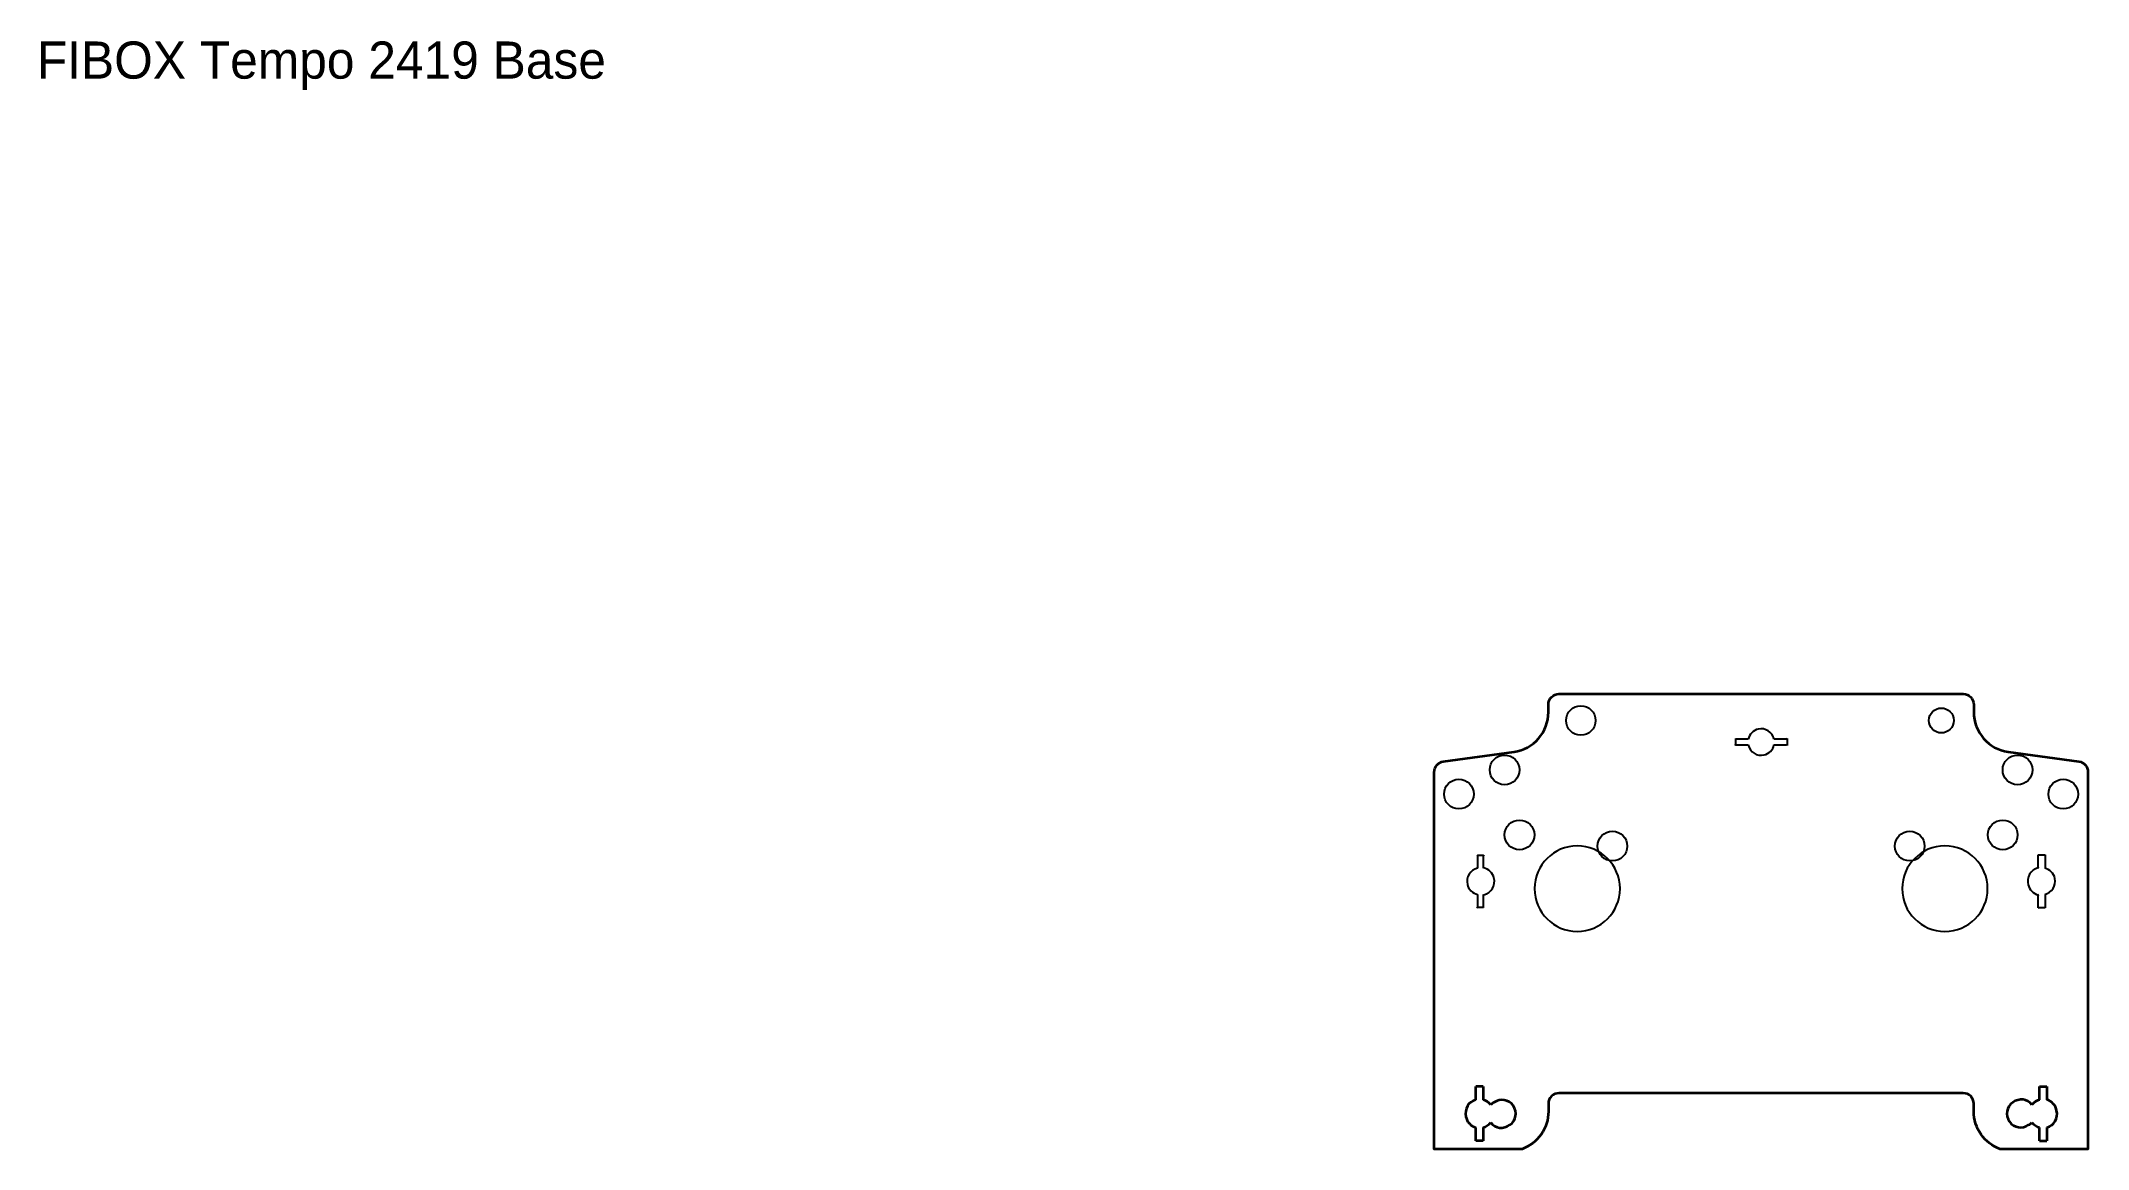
# Model space of a CAD drawing. Header units: inches. Extents: x -263 to 288, y 190 to 489.
import ezdxf

# ---------------------------------------------------------------- set-up
doc = ezdxf.new("R2010")
doc.units = ezdxf.units.IN
doc.header["$MEASUREMENT"] = 0

# ---------------------------------------------------------------- blocks, each defined once
blk = doc.blocks.new('block 2')
at = {"color": 7, "lineweight": 25, "true_color": 0xffffff}
blk.add_lwpolyline([(125.29, 255.55), (125.29, 258.99)], dxfattribs=at)
blk = doc.blocks.new('block 3')
at = {"color": 7, "lineweight": 25, "true_color": 0xffffff}
blk.add_lwpolyline([(123.68, 255.55), (125.29, 255.55)], dxfattribs=at)
blk = doc.blocks.new('block 4')
at = {"color": 7, "lineweight": 25, "true_color": 0xffffff}
blk.add_lwpolyline([(123.68, 258.99), (123.68, 255.55)], dxfattribs=at)
blk = doc.blocks.new('block 5')
at = {"color": 7, "lineweight": 25, "true_color": 0xffffff}
blk.add_open_spline([(123.68, 266.02), (121.74, 265.58), (120.53, 263.65), (120.97, 261.7), (121.2, 260.43), (122.41, 259.22), (123.68, 258.99)], degree=3, knots=[0, 0, 0, 0, 1, 1, 1, 2, 2, 2, 2], dxfattribs=at)
blk = doc.blocks.new('block 6')
at = {"color": 7, "lineweight": 25, "true_color": 0xffffff}
blk.add_lwpolyline([(123.68, 269.47), (123.68, 266.02)], dxfattribs=at)
blk = doc.blocks.new('block 7')
at = {"color": 7, "lineweight": 25, "true_color": 0xffffff}
blk.add_lwpolyline([(125.29, 269.47), (123.68, 269.47)], dxfattribs=at)
blk = doc.blocks.new('block 8')
at = {"color": 7, "lineweight": 25, "true_color": 0xffffff}
blk.add_lwpolyline([(125.29, 266.02), (125.29, 269.47)], dxfattribs=at)
blk = doc.blocks.new('block 9')
at = {"color": 7, "lineweight": 25, "true_color": 0xffffff}
blk.add_lwpolyline([(123.54, 258.88), (123.68, 258.99)], dxfattribs=at)
blk = doc.blocks.new('block 10')
at = {"color": 7, "lineweight": 25, "true_color": 0xffffff}
blk.add_lwpolyline([(123.68, 266.02), (123.56, 266.12), (123.54, 266.13)], dxfattribs=at)
blk = doc.blocks.new('block 11')
at = {"color": 7, "lineweight": 25, "true_color": 0xffffff}
blk.add_lwpolyline([(123.54, 255.41), (123.68, 255.55)], dxfattribs=at)
blk = doc.blocks.new('block 12')
at = {"color": 7, "lineweight": 25, "true_color": 0xffffff}
blk.add_lwpolyline([(123.54, 269.61), (123.68, 269.47)], dxfattribs=at)
blk = doc.blocks.new('block 13')
at = {"color": 7, "lineweight": 25, "true_color": 0xffffff}
blk.add_lwpolyline([(125.43, 255.41), (125.29, 255.55)], dxfattribs=at)
blk = doc.blocks.new('block 14')
at = {"color": 7, "lineweight": 25, "true_color": 0xffffff}
blk.add_lwpolyline([(125.29, 258.99), (125.41, 258.89), (125.43, 258.88)], dxfattribs=at)
blk = doc.blocks.new('block 15')
at = {"color": 7, "lineweight": 25, "true_color": 0xffffff}
blk.add_lwpolyline([(125.43, 269.61), (125.29, 269.47)], dxfattribs=at)
blk = doc.blocks.new('block 16')
at = {"color": 7, "lineweight": 25, "true_color": 0xffffff}
blk.add_lwpolyline([(125.43, 266.13), (125.29, 266.02)], dxfattribs=at)
blk = doc.blocks.new('block 17')
at = {"color": 7, "lineweight": 25, "true_color": 0xffffff}
blk.add_open_spline([(125.43, 258.88), (127.43, 259.4), (128.64, 261.45), (128.11, 263.45), (127.86, 264.68), (126.66, 265.88), (125.43, 266.13)], degree=3, knots=[0, 0, 0, 0, 1, 1, 1, 2, 2, 2, 2], dxfattribs=at)
blk = doc.blocks.new('block 18')
at = {"color": 7, "lineweight": 25, "true_color": 0xffffff}
blk.add_open_spline([(134.99, 292.51), (134.99, 294.72), (133.2, 296.51), (130.99, 296.51), (128.78, 296.51), (126.99, 294.72), (126.99, 292.51), (126.99, 290.3), (128.78, 288.51), (130.99, 288.51), (133.2, 288.51), (134.99, 290.3), (134.99, 292.51), (134.99, 292.51), (134.99, 292.51), (134.99, 292.51), (134.99, 292.51), (134.99, 292.51), (134.99, 292.51)], degree=3, knots=[0, 0, 0, 0, 1, 1, 1, 2, 2, 2, 3, 3, 3, 4, 4, 4, 5, 5, 5, 6, 6, 6, 6], dxfattribs=at)
blk = doc.blocks.new('block 19')
at = {"color": 7, "lineweight": 25, "true_color": 0xffffff}
blk.add_open_spline([(138.99, 275.01), (138.99, 277.22), (137.2, 279.01), (134.99, 279.01), (132.78, 279.01), (130.99, 277.22), (130.99, 275.01), (130.99, 272.8), (132.78, 271.01), (134.99, 271.01), (137.2, 271.01), (138.99, 272.8), (138.99, 275.01), (138.99, 275.01), (138.99, 275.01), (138.99, 275.01), (138.99, 275.01), (138.99, 275.01), (138.99, 275.01)], degree=3, knots=[0, 0, 0, 0, 1, 1, 1, 2, 2, 2, 3, 3, 3, 4, 4, 4, 5, 5, 5, 6, 6, 6, 6], dxfattribs=at)
blk = doc.blocks.new('block 20')
at = {"color": 7, "lineweight": 25, "true_color": 0xffffff}
blk.add_open_spline([(164, 272.01), (164, 274.22), (162.2, 276.01), (160, 276.01), (157.79, 276.01), (156, 274.22), (156, 272.01), (156, 269.8), (157.79, 268.01), (160, 268.01), (162.2, 268.01), (164, 269.8), (164, 272.01), (164, 272.01), (164, 272.01), (164, 272.01), (164, 272.01), (164, 272.01), (164, 272.01)], degree=3, knots=[0, 0, 0, 0, 1, 1, 1, 2, 2, 2, 3, 3, 3, 4, 4, 4, 5, 5, 5, 6, 6, 6, 6], dxfattribs=at)
blk = doc.blocks.new('block 21')
at = {"color": 7, "lineweight": 25, "true_color": 0xffffff}
blk.add_lwpolyline([(196.53, 300.8), (193.14, 300.8)], dxfattribs=at)
blk = doc.blocks.new('block 22')
at = {"color": 7, "lineweight": 25, "true_color": 0xffffff}
blk.add_lwpolyline([(193, 300.94), (193.14, 300.8)], dxfattribs=at)
blk = doc.blocks.new('block 23')
at = {"color": 7, "lineweight": 25, "true_color": 0xffffff}
blk.add_lwpolyline([(196.42, 300.94), (196.53, 300.8)], dxfattribs=at)
blk = doc.blocks.new('block 24')
at = {"color": 7, "lineweight": 25, "true_color": 0xffffff}
blk.add_lwpolyline([(193.14, 300.8), (193.14, 299.22)], dxfattribs=at)
blk = doc.blocks.new('block 25')
at = {"color": 7, "lineweight": 25, "true_color": 0xffffff}
blk.add_lwpolyline([(193, 299.08), (193.14, 299.22)], dxfattribs=at)
blk = doc.blocks.new('block 26')
at = {"color": 7, "lineweight": 25, "true_color": 0xffffff}
blk.add_lwpolyline([(193.14, 299.22), (196.53, 299.22)], dxfattribs=at)
blk = doc.blocks.new('block 27')
at = {"color": 7, "lineweight": 25, "true_color": 0xffffff}
blk.add_open_spline([(203.47, 300.8), (203.03, 302.72), (201.12, 303.92), (199.21, 303.48), (197.95, 303.25), (196.76, 302.06), (196.53, 300.8)], degree=3, knots=[0, 0, 0, 0, 1, 1, 1, 2, 2, 2, 2], dxfattribs=at)
blk = doc.blocks.new('block 28')
at = {"color": 7, "lineweight": 25, "true_color": 0xffffff}
blk.add_lwpolyline([(206.86, 300.8), (203.47, 300.8)], dxfattribs=at)
blk = doc.blocks.new('block 29')
at = {"color": 7, "lineweight": 25, "true_color": 0xffffff}
blk.add_lwpolyline([(203.47, 299.22), (206.86, 299.22)], dxfattribs=at)
blk = doc.blocks.new('block 30')
at = {"color": 7, "lineweight": 25, "true_color": 0xffffff}
blk.add_open_spline([(196.53, 299.22), (196.97, 297.3), (198.88, 296.11), (200.79, 296.54), (202.05, 296.77), (203.24, 297.96), (203.47, 299.22)], degree=3, knots=[0, 0, 0, 0, 1, 1, 1, 2, 2, 2, 2], dxfattribs=at)
blk = doc.blocks.new('block 31')
at = {"color": 7, "lineweight": 25, "true_color": 0xffffff}
blk.add_lwpolyline([(196.53, 299.22), (196.44, 299.1), (196.42, 299.08)], dxfattribs=at)
blk = doc.blocks.new('block 32')
at = {"color": 7, "lineweight": 25, "true_color": 0xffffff}
blk.add_lwpolyline([(203.47, 300.8), (203.56, 300.93), (203.58, 300.94)], dxfattribs=at)
blk = doc.blocks.new('block 33')
at = {"color": 7, "lineweight": 25, "true_color": 0xffffff}
blk.add_lwpolyline([(203.58, 299.08), (203.47, 299.22)], dxfattribs=at)
blk = doc.blocks.new('block 34')
at = {"color": 7, "lineweight": 25, "true_color": 0xffffff}
blk.add_lwpolyline([(207, 300.94), (206.86, 300.8)], dxfattribs=at)
blk = doc.blocks.new('block 35')
at = {"color": 7, "lineweight": 25, "true_color": 0xffffff}
blk.add_lwpolyline([(207, 299.08), (206.86, 299.22)], dxfattribs=at)
blk = doc.blocks.new('block 36')
at = {"color": 7, "lineweight": 25, "true_color": 0xffffff}
blk.add_lwpolyline([(207, 300.94), (207, 299.08)], dxfattribs=at)
blk = doc.blocks.new('block 37')
at = {"color": 7, "lineweight": 25, "true_color": 0xffffff}
blk.add_open_spline([(244, 272.01), (244, 274.22), (242.21, 276.01), (240, 276.01), (237.8, 276.01), (236, 274.22), (236, 272.01), (236, 269.8), (237.8, 268.01), (240, 268.01), (242.21, 268.01), (244, 269.8), (244, 272.01), (244, 272.01), (244, 272.01), (244, 272.01), (244, 272.01), (244, 272.01), (244, 272.01)], degree=3, knots=[0, 0, 0, 0, 1, 1, 1, 2, 2, 2, 3, 3, 3, 4, 4, 4, 5, 5, 5, 6, 6, 6, 6], dxfattribs=at)
blk = doc.blocks.new('block 38')
at = {"color": 7, "lineweight": 25, "true_color": 0xffffff}
blk.add_open_spline([(269.01, 275.01), (269.01, 277.22), (267.22, 279.01), (265.01, 279.01), (262.8, 279.01), (261.01, 277.22), (261.01, 275.01), (261.01, 272.8), (262.8, 271.01), (265.01, 271.01), (267.22, 271.01), (269.01, 272.8), (269.01, 275.01), (269.01, 275.01), (269.01, 275.01), (269.01, 275.01), (269.01, 275.01), (269.01, 275.01), (269.01, 275.01)], degree=3, knots=[0, 0, 0, 0, 1, 1, 1, 2, 2, 2, 3, 3, 3, 4, 4, 4, 5, 5, 5, 6, 6, 6, 6], dxfattribs=at)
blk = doc.blocks.new('block 39')
at = {"color": 7, "lineweight": 25, "true_color": 0xffffff}
blk.add_open_spline([(273.01, 292.51), (273.01, 294.72), (271.22, 296.51), (269.01, 296.51), (266.8, 296.51), (265.01, 294.72), (265.01, 292.51), (265.01, 290.3), (266.8, 288.51), (269.01, 288.51), (271.22, 288.51), (273.01, 290.3), (273.01, 292.51), (273.01, 292.51), (273.01, 292.51), (273.01, 292.51), (273.01, 292.51), (273.01, 292.51), (273.01, 292.51)], degree=3, knots=[0, 0, 0, 0, 1, 1, 1, 2, 2, 2, 3, 3, 3, 4, 4, 4, 5, 5, 5, 6, 6, 6, 6], dxfattribs=at)
blk = doc.blocks.new('block 40')
at = {"color": 7, "lineweight": 25, "true_color": 0xffffff}
blk.add_lwpolyline([(274.57, 258.86), (274.71, 258.97)], dxfattribs=at)
blk = doc.blocks.new('block 41')
at = {"color": 7, "lineweight": 25, "true_color": 0xffffff}
blk.add_open_spline([(274.57, 266.15), (272.55, 265.63), (271.35, 263.57), (271.87, 261.56), (272.13, 260.32), (273.33, 259.12), (274.57, 258.86)], degree=3, knots=[0, 0, 0, 0, 1, 1, 1, 2, 2, 2, 2], dxfattribs=at)
blk = doc.blocks.new('block 42')
at = {"color": 7, "lineweight": 25, "true_color": 0xffffff}
blk.add_lwpolyline([(274.71, 266.04), (274.58, 266.14), (274.57, 266.15)], dxfattribs=at)
blk = doc.blocks.new('block 43')
at = {"color": 7, "lineweight": 25, "true_color": 0xffffff}
blk.add_open_spline([(276.32, 258.97), (278.27, 259.42), (279.49, 261.36), (279.05, 263.31), (278.81, 264.59), (277.6, 265.81), (276.32, 266.04)], degree=3, knots=[0, 0, 0, 0, 1, 1, 1, 2, 2, 2, 2], dxfattribs=at)
blk = doc.blocks.new('block 44')
at = {"color": 7, "lineweight": 25, "true_color": 0xffffff}
blk.add_lwpolyline([(276.46, 266.15), (276.32, 266.04)], dxfattribs=at)
blk = doc.blocks.new('block 45')
at = {"color": 7, "lineweight": 25, "true_color": 0xffffff}
blk.add_lwpolyline([(276.32, 258.97), (276.44, 258.88), (276.46, 258.86)], dxfattribs=at)
blk = doc.blocks.new('block 46')
at = {"color": 7, "lineweight": 25, "true_color": 0xffffff}
blk.add_lwpolyline([(276.46, 269.64), (276.32, 269.5)], dxfattribs=at)
blk = doc.blocks.new('block 47')
at = {"color": 7, "lineweight": 25, "true_color": 0xffffff}
blk.add_lwpolyline([(274.57, 269.64), (274.71, 269.5)], dxfattribs=at)
blk = doc.blocks.new('block 48')
at = {"color": 7, "lineweight": 25, "true_color": 0xffffff}
blk.add_lwpolyline([(274.57, 269.64), (276.46, 269.64)], dxfattribs=at)
blk = doc.blocks.new('block 49')
at = {"color": 7, "lineweight": 25, "true_color": 0xffffff}
blk.add_lwpolyline([(274.57, 255.38), (274.71, 255.52)], dxfattribs=at)
blk = doc.blocks.new('block 50')
at = {"color": 7, "lineweight": 25, "true_color": 0xffffff}
blk.add_lwpolyline([(274.57, 255.38), (274.57, 258.86)], dxfattribs=at)
blk = doc.blocks.new('block 51')
at = {"color": 7, "lineweight": 25, "true_color": 0xffffff}
blk.add_lwpolyline([(276.46, 258.86), (276.46, 255.38)], dxfattribs=at)
blk = doc.blocks.new('block 52')
at = {"color": 7, "lineweight": 25, "true_color": 0xffffff}
blk.add_lwpolyline([(276.46, 255.38), (276.32, 255.52)], dxfattribs=at)
blk = doc.blocks.new('block 53')
at = {"color": 7, "lineweight": 25, "true_color": 0xffffff}
blk.add_lwpolyline([(276.46, 269.64), (276.46, 266.15)], dxfattribs=at)
blk = doc.blocks.new('block 54')
at = {"color": 7, "lineweight": 25, "true_color": 0xffffff}
blk.add_lwpolyline([(274.57, 266.15), (274.57, 269.64)], dxfattribs=at)
blk = doc.blocks.new('block 55')
at = {"color": 7, "lineweight": 25, "true_color": 0xffffff}
blk.add_lwpolyline([(276.46, 255.38), (274.57, 255.38)], dxfattribs=at)
blk = doc.blocks.new('block 56')
at = {"color": 7, "lineweight": 25, "true_color": 0xffffff}
blk.add_open_spline([(122.69, 286.01), (122.69, 288.22), (120.9, 290.01), (118.69, 290.01), (116.48, 290.01), (114.69, 288.22), (114.69, 286.01), (114.69, 283.8), (116.48, 282.01), (118.69, 282.01), (120.9, 282.01), (122.69, 283.8), (122.69, 286.01), (122.69, 286.01), (122.69, 286.01), (122.69, 286.01), (122.69, 286.01), (122.69, 286.01), (122.69, 286.01)], degree=3, knots=[0, 0, 0, 0, 1, 1, 1, 2, 2, 2, 3, 3, 3, 4, 4, 4, 5, 5, 5, 6, 6, 6, 6], dxfattribs=at)
blk = doc.blocks.new('block 57')
at = {"color": 7, "lineweight": 25, "true_color": 0xffffff}
blk.add_open_spline([(155.46, 305.81), (155.46, 308), (153.68, 309.77), (151.49, 309.77), (149.31, 309.77), (147.53, 308), (147.53, 305.81), (147.53, 303.62), (149.31, 301.85), (151.49, 301.85), (153.68, 301.85), (155.46, 303.62), (155.46, 305.81), (155.46, 305.81), (155.46, 305.81), (155.46, 305.81), (155.46, 305.81), (155.46, 305.81), (155.46, 305.81)], degree=3, knots=[0, 0, 0, 0, 1, 1, 1, 2, 2, 2, 3, 3, 3, 4, 4, 4, 5, 5, 5, 6, 6, 6, 6], dxfattribs=at)
blk = doc.blocks.new('block 58')
at = {"color": 7, "lineweight": 25, "true_color": 0xffffff}
blk.add_open_spline([(251.86, 305.81), (251.86, 307.66), (250.36, 309.16), (248.51, 309.16), (246.65, 309.16), (245.15, 307.66), (245.15, 305.81), (245.15, 303.96), (246.65, 302.46), (248.51, 302.46), (250.36, 302.46), (251.86, 303.96), (251.86, 305.81), (251.86, 305.81), (251.86, 305.81), (251.86, 305.81), (251.86, 305.81), (251.86, 305.81), (251.86, 305.81)], degree=3, knots=[0, 0, 0, 0, 1, 1, 1, 2, 2, 2, 3, 3, 3, 4, 4, 4, 5, 5, 5, 6, 6, 6, 6], dxfattribs=at)
blk = doc.blocks.new('block 59')
at = {"color": 7, "lineweight": 25, "true_color": 0xffffff}
blk.add_open_spline([(285.31, 286.01), (285.31, 288.22), (283.52, 290.01), (281.31, 290.01), (279.1, 290.01), (277.31, 288.22), (277.31, 286.01), (277.31, 283.8), (279.1, 282.01), (281.31, 282.01), (283.52, 282.01), (285.31, 283.8), (285.31, 286.01), (285.31, 286.01), (285.31, 286.01), (285.31, 286.01), (285.31, 286.01), (285.31, 286.01), (285.31, 286.01)], degree=3, knots=[0, 0, 0, 0, 1, 1, 1, 2, 2, 2, 3, 3, 3, 4, 4, 4, 5, 5, 5, 6, 6, 6, 6], dxfattribs=at)
blk = doc.blocks.new('block 60')
at = {"color": 7, "true_color": 0xffffff, "insert": (-263.96, 475.52), "char_height": 10.0011, "attachment_point": 7}
blk.add_mtext('\\fMyriad Pro|b0|i0|c0|p34;\\W1;FIBOX Tempo 2419 Base', dxfattribs=at)
blk = doc.blocks.new('block 61')
at = {"color": 7, "lineweight": 35, "true_color": 0xffffff}
blk.add_open_spline([(127.24, 197.61), (128.43, 195.94), (130.75, 195.78), (132.42, 196.97), (134.09, 198.15), (134.49, 200.47), (133.31, 202.15), (132.12, 203.82), (129.8, 204.22), (128.13, 203.03), (127.85, 202.85), (127.42, 202.67), (127.24, 202.39)], degree=3, knots=[0, 0, 0, 0, 1, 1, 1, 2, 2, 2, 3, 3, 3, 4, 4, 4, 4], dxfattribs=at)
blk = doc.blocks.new('block 62')
at = {"color": 7, "lineweight": 35, "true_color": 0xffffff}
blk.add_open_spline([(123.24, 203.73), (121.24, 203.28), (120.13, 201.17), (120.59, 199.17), (120.83, 197.86), (121.93, 196.5), (123.24, 196.27)], degree=3, knots=[0, 0, 0, 0, 1, 1, 1, 2, 2, 2, 2], dxfattribs=at)
blk = doc.blocks.new('block 63')
at = {"color": 7, "lineweight": 35, "true_color": 0xffffff}
blk.add_lwpolyline([(125.18, 207.31), (123.24, 207.31)], dxfattribs=at)
blk = doc.blocks.new('block 64')
at = {"color": 7, "lineweight": 25, "true_color": 0xffffff}
blk.add_lwpolyline([(123.24, 196.27), (123.24, 196.27)], dxfattribs=at)
blk = doc.blocks.new('block 65')
at = {"color": 7, "lineweight": 25, "true_color": 0xffffff}
blk.add_lwpolyline([(123.26, 203.72), (123.24, 203.73)], dxfattribs=at)
blk = doc.blocks.new('block 66')
at = {"color": 7, "lineweight": 25, "true_color": 0xffffff}
blk.add_lwpolyline([(123.24, 192.69), (123.24, 192.69)], dxfattribs=at)
blk = doc.blocks.new('block 67')
at = {"color": 7, "lineweight": 25, "true_color": 0xffffff}
blk.add_lwpolyline([(125.18, 192.69), (125.18, 192.69)], dxfattribs=at)
blk = doc.blocks.new('block 68')
at = {"color": 7, "lineweight": 35, "true_color": 0xffffff}
blk.add_lwpolyline([(125.18, 192.69), (123.24, 192.69)], dxfattribs=at)
blk = doc.blocks.new('block 69')
at = {"color": 7, "lineweight": 35, "true_color": 0xffffff}
blk.add_lwpolyline([(125.18, 196.27), (125.18, 192.69)], dxfattribs=at)
blk = doc.blocks.new('block 70')
at = {"color": 7, "lineweight": 25, "true_color": 0xffffff}
blk.add_lwpolyline([(125.17, 196.28), (125.18, 196.27)], dxfattribs=at)
blk = doc.blocks.new('block 71')
at = {"color": 7, "lineweight": 35, "true_color": 0xffffff}
blk.add_lwpolyline([(123.24, 203.73), (123.24, 207.31)], dxfattribs=at)
blk = doc.blocks.new('block 72')
at = {"color": 7, "lineweight": 25, "true_color": 0xffffff}
blk.add_lwpolyline([(123.24, 207.31), (123.24, 207.31)], dxfattribs=at)
blk = doc.blocks.new('block 73')
at = {"color": 7, "lineweight": 35, "true_color": 0xffffff}
blk.add_lwpolyline([(123.24, 192.69), (123.24, 196.27)], dxfattribs=at)
blk = doc.blocks.new('block 74')
at = {"color": 7, "lineweight": 25, "true_color": 0xffffff}
blk.add_lwpolyline([(127.24, 197.61), (127.24, 197.61)], dxfattribs=at)
blk = doc.blocks.new('block 75')
at = {"color": 7, "lineweight": 35, "true_color": 0xffffff}
blk.add_open_spline([(125.18, 196.27), (125.89, 196.41), (126.83, 197.02), (127.24, 197.61)], degree=3, dxfattribs=at)
blk = doc.blocks.new('block 76')
at = {"color": 7, "lineweight": 25, "true_color": 0xffffff}
blk.add_lwpolyline([(125.18, 203.73), (125.18, 203.73)], dxfattribs=at)
blk = doc.blocks.new('block 77')
at = {"color": 7, "lineweight": 35, "true_color": 0xffffff}
blk.add_open_spline([(127.24, 202.39), (126.83, 202.98), (125.89, 203.59), (125.18, 203.73)], degree=3, dxfattribs=at)
blk = doc.blocks.new('block 78')
at = {"color": 7, "lineweight": 25, "true_color": 0xffffff}
blk.add_lwpolyline([(125.18, 207.31), (125.18, 207.31)], dxfattribs=at)
blk = doc.blocks.new('block 79')
at = {"color": 7, "lineweight": 25, "true_color": 0xffffff}
blk.add_lwpolyline([(123.24, 207.31), (125.18, 207.31)], dxfattribs=at)
blk = doc.blocks.new('block 80')
at = {"color": 7, "lineweight": 35, "true_color": 0xffffff}
blk.add_lwpolyline([(125.18, 207.31), (125.18, 203.73)], dxfattribs=at)
blk = doc.blocks.new('block 81')
at = {"color": 7, "lineweight": 35, "true_color": 0xffffff}
blk.add_open_spline([(272.88, 202.39), (271.7, 204.06), (269.38, 204.22), (267.7, 203.03), (266.03, 201.85), (265.63, 199.53), (266.82, 197.85), (268, 196.18), (270.32, 195.78), (271.99, 196.97), (272.28, 197.15), (272.7, 197.33), (272.88, 197.61)], degree=3, knots=[0, 0, 0, 0, 1, 1, 1, 2, 2, 2, 3, 3, 3, 4, 4, 4, 4], dxfattribs=at)
blk = doc.blocks.new('block 82')
at = {"color": 7, "lineweight": 35, "true_color": 0xffffff}
blk.add_open_spline([(276.88, 196.27), (278.88, 196.72), (279.99, 198.83), (279.53, 200.83), (279.3, 202.14), (278.19, 203.5), (276.88, 203.73)], degree=3, knots=[0, 0, 0, 0, 1, 1, 1, 2, 2, 2, 2], dxfattribs=at)
blk = doc.blocks.new('block 83')
at = {"color": 7, "lineweight": 35, "true_color": 0xffffff}
blk.add_lwpolyline([(274.94, 192.69), (276.88, 192.69)], dxfattribs=at)
blk = doc.blocks.new('block 84')
at = {"color": 7, "lineweight": 25, "true_color": 0xffffff}
blk.add_lwpolyline([(276.88, 203.73), (276.88, 203.73)], dxfattribs=at)
blk = doc.blocks.new('block 85')
at = {"color": 7, "lineweight": 25, "true_color": 0xffffff}
blk.add_lwpolyline([(276.87, 196.28), (276.88, 196.27)], dxfattribs=at)
blk = doc.blocks.new('block 86')
at = {"color": 7, "lineweight": 25, "true_color": 0xffffff}
blk.add_lwpolyline([(276.88, 207.31), (276.88, 207.31)], dxfattribs=at)
blk = doc.blocks.new('block 87')
at = {"color": 7, "lineweight": 25, "true_color": 0xffffff}
blk.add_lwpolyline([(274.94, 207.31), (274.94, 207.31)], dxfattribs=at)
blk = doc.blocks.new('block 88')
at = {"color": 7, "lineweight": 35, "true_color": 0xffffff}
blk.add_lwpolyline([(274.94, 207.31), (276.88, 207.31)], dxfattribs=at)
blk = doc.blocks.new('block 89')
at = {"color": 7, "lineweight": 35, "true_color": 0xffffff}
blk.add_lwpolyline([(274.94, 203.73), (274.94, 207.31)], dxfattribs=at)
blk = doc.blocks.new('block 90')
at = {"color": 7, "lineweight": 25, "true_color": 0xffffff}
blk.add_lwpolyline([(274.96, 203.72), (274.94, 203.73)], dxfattribs=at)
blk = doc.blocks.new('block 91')
at = {"color": 7, "lineweight": 35, "true_color": 0xffffff}
blk.add_lwpolyline([(276.88, 196.27), (276.88, 192.69)], dxfattribs=at)
blk = doc.blocks.new('block 92')
at = {"color": 7, "lineweight": 25, "true_color": 0xffffff}
blk.add_lwpolyline([(276.88, 192.69), (276.88, 192.69)], dxfattribs=at)
blk = doc.blocks.new('block 93')
at = {"color": 7, "lineweight": 35, "true_color": 0xffffff}
blk.add_lwpolyline([(276.88, 207.31), (276.88, 203.73)], dxfattribs=at)
blk = doc.blocks.new('block 94')
at = {"color": 7, "lineweight": 25, "true_color": 0xffffff}
blk.add_lwpolyline([(272.88, 202.39), (272.88, 202.39)], dxfattribs=at)
blk = doc.blocks.new('block 95')
at = {"color": 7, "lineweight": 35, "true_color": 0xffffff}
blk.add_open_spline([(274.94, 203.73), (274.24, 203.59), (273.29, 202.98), (272.88, 202.39)], degree=3, dxfattribs=at)
blk = doc.blocks.new('block 96')
at = {"color": 7, "lineweight": 25, "true_color": 0xffffff}
blk.add_lwpolyline([(274.94, 196.27), (274.94, 196.27)], dxfattribs=at)
blk = doc.blocks.new('block 97')
at = {"color": 7, "lineweight": 35, "true_color": 0xffffff}
blk.add_open_spline([(272.88, 197.61), (273.29, 197.02), (274.24, 196.41), (274.94, 196.27)], degree=3, dxfattribs=at)
blk = doc.blocks.new('block 98')
at = {"color": 7, "lineweight": 25, "true_color": 0xffffff}
blk.add_lwpolyline([(274.94, 192.69), (274.94, 192.69)], dxfattribs=at)
blk = doc.blocks.new('block 99')
at = {"color": 7, "lineweight": 25, "true_color": 0xffffff}
blk.add_lwpolyline([(276.88, 192.69), (274.94, 192.69)], dxfattribs=at)
blk = doc.blocks.new('block 100')
at = {"color": 7, "lineweight": 35, "true_color": 0xffffff}
blk.add_lwpolyline([(274.94, 192.69), (274.94, 196.27)], dxfattribs=at)

msp = doc.modelspace()

# ---------------------------------------------------------------- linework, layer by layer
at = {"color": 7, "lineweight": 35, "true_color": 0xffffff}
msp.add_open_spline([(287.96, 220.47), (287.96, 220.47), (287.96, 291.94), (287.96, 291.94), (287.96, 291.94), (287.96, 291.94), (287.96, 291.94), (287.96, 291.94), (287.96, 291.94), (287.96, 291.94), (287.98, 293.33), (286.88, 294.6), (285.51, 294.76), (285.51, 294.76), (285.51, 294.76), (285.51, 294.76), (285.51, 294.76), (266.47, 297.38), (266.47, 297.38), (266.47, 297.38), (266.47, 297.39), (266.47, 297.39), (261.29, 298.01), (257.15, 302.79), (257.23, 308.04), (257.23, 308.04), (257.23, 308.04), (257.23, 308.04), (257.23, 308.04), (257.23, 310.11), (257.23, 310.11), (257.23, 311.68), (255.96, 312.96), (254.4, 312.96), (254.4, 312.96), (145.6, 312.96), (145.6, 312.96), (144.04, 312.96), (142.77, 311.68), (142.77, 310.11), (142.77, 310.11), (142.77, 308.04), (142.77, 308.04), (142.77, 308.04), (142.77, 308.04), (142.77, 308.04), (142.85, 302.79), (138.71, 298.01), (133.53, 297.39), (133.53, 297.39), (133.53, 297.38), (133.53, 297.38), (133.53, 297.38), (114.49, 294.76), (114.49, 294.76), (114.49, 294.76), (114.49, 294.76), (114.49, 294.76), (114.49, 294.76), (114.49, 294.76), (114.49, 294.76), (113.12, 294.6), (112.02, 293.33), (112.04, 291.94), (112.04, 291.94), (112.04, 291.94), (112.04, 291.94), (112.04, 291.94), (112.04, 291.94), (112.04, 291.94), (112.04, 291.94), (112.04, 220.47), (112.04, 220.47), (112.04, 220.47), (112.04, 220.47), (112.04, 220.47), (112.04, 220.47), (112.04, 190.47), (112.04, 190.47), (112.04, 190.47), (135.69, 190.47), (135.69, 190.47), (139.81, 191.96), (142.84, 196.11), (142.77, 200.6), (142.77, 200.6), (142.77, 200.6), (142.77, 200.6), (142.77, 200.6), (142.77, 202.68), (142.77, 202.68), (142.77, 204.25), (144.04, 205.52), (145.6, 205.52), (145.6, 205.52), (254.4, 205.52), (254.4, 205.52), (255.96, 205.52), (257.23, 204.25), (257.23, 202.68), (257.23, 202.68), (257.23, 200.6), (257.23, 200.6), (257.23, 200.6), (257.23, 200.6), (257.23, 200.6), (257.16, 196.11), (260.19, 191.96), (264.31, 190.47), (264.31, 190.47), (287.96, 190.47), (287.96, 190.47), (287.96, 190.47), (287.96, 220.47), (287.96, 220.47), (287.96, 220.47), (287.96, 220.47), (287.96, 220.47)], degree=3, knots=[0, 0, 0, 0, 1, 1, 1, 2, 2, 2, 3, 3, 3, 4, 4, 4, 5, 5, 5, 6, 6, 6, 7, 7, 7, 8, 8, 8, 9, 9, 9, 10, 10, 10, 11, 11, 11, 12, 12, 12, 13, 13, 13, 14, 14, 14, 15, 15, 15, 16, 16, 16, 17, 17, 17, 18, 18, 18, 19, 19, 19, 20, 20, 20, 21, 21, 21, 22, 22, 22, 23, 23, 23, 24, 24, 24, 25, 25, 25, 26, 26, 26, 27, 27, 27, 28, 28, 28, 29, 29, 29, 30, 30, 30, 31, 31, 31, 32, 32, 32, 33, 33, 33, 34, 34, 34, 35, 35, 35, 36, 36, 36, 37, 37, 37, 38, 38, 38, 39, 39, 39, 39], dxfattribs=at)
at = {"color": 7, "lineweight": 25, "true_color": 0xffffff}
for points in [[(162.04, 260.55), (162.04, 254.2), (156.89, 249.05), (150.54, 249.05), (144.19, 249.05), (139.04, 254.2), (139.04, 260.55), (139.04, 266.91), (144.19, 272.05), (150.54, 272.05), (156.89, 272.05), (162.04, 266.91), (162.04, 260.55)], [(260.96, 260.55), (260.96, 254.2), (255.81, 249.05), (249.46, 249.05), (243.11, 249.05), (237.96, 254.2), (237.96, 260.55), (237.96, 266.91), (243.11, 272.05), (249.46, 272.05), (255.81, 272.05), (260.96, 266.91), (260.96, 260.55)]]:
    msp.add_open_spline(points, degree=3, knots=[0, 0, 0, 0, 1, 1, 1, 2, 2, 2, 3, 3, 3, 4, 4, 4, 4], dxfattribs=at)

# ---------------------------------------------------------------- block references
for name in ['block 60', 'block 57', 'block 58', 'block 27', 'block 22', 'block 25', 'block 21', 'block 24', 'block 26', 'block 23', 'block 31', 'block 30', 'block 32', 'block 28', 'block 29', 'block 33', 'block 34', 'block 35', 'block 36', 'block 18', 'block 39', 'block 56', 'block 59', 'block 19', 'block 20', 'block 37', 'block 38', 'block 5', 'block 12', 'block 10', 'block 6', 'block 7', 'block 15', 'block 8', 'block 16', 'block 17', 'block 41', 'block 47', 'block 48', 'block 54', 'block 42', 'block 46', 'block 44', 'block 43', 'block 53', 'block 9', 'block 4', 'block 2', 'block 14', 'block 40', 'block 45', 'block 11', 'block 3', 'block 13', 'block 50', 'block 49', 'block 55', 'block 52', 'block 51', 'block 63', 'block 71', 'block 72', 'block 79', 'block 78', 'block 80', 'block 61', 'block 81', 'block 87', 'block 88', 'block 89', 'block 86', 'block 93', 'block 62', 'block 65', 'block 76', 'block 77', 'block 95', 'block 94', 'block 90', 'block 82', 'block 84', 'block 64', 'block 73', 'block 70', 'block 75', 'block 69', 'block 74', 'block 97', 'block 96', 'block 100', 'block 85', 'block 91', 'block 66', 'block 68', 'block 67', 'block 83', 'block 98', 'block 99', 'block 92']:
    msp.add_blockref(name, (0, 0))

doc.saveas('drawing.dxf')
